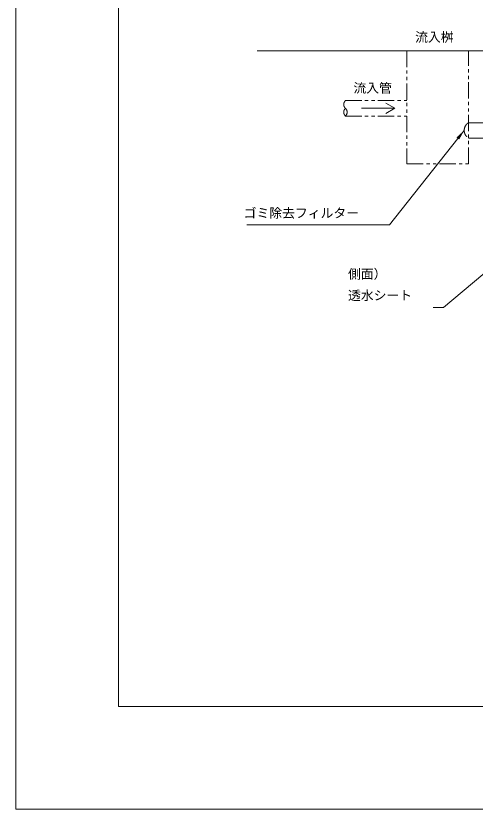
# Model space of a CAD drawing. Units: millimetres, scale not verified. Extents: x 0 to 41050, y -244 to 28700.
# Drawn here: x 0 to 4478, y 0 to 7728 of the extents above; entities that cross this region are included whole.
import ezdxf
from ezdxf.enums import TextEntityAlignment as Align

# ---------------------------------------------------------------- set-up
doc = ezdxf.new("R2010")
doc.units = ezdxf.units.MM
doc.header["$LTSCALE"] = 50
doc.linetypes.add('USER1', pattern=[6.35, 3.175, -0.635, 0.635, -0.635, 0.635, -0.635])
for name, color, linetype, lineweight in [('P03-附帯工事', 7, 'USER1', 15), ('P04-寸法線', 142, 'Continuous', 13), ('P05-文字注釈', 7, 'Continuous', 20), ('V-nasSTD', 7, 'Continuous', 13)]:
    doc.layers.add(name, color=color, linetype=linetype, lineweight=lineweight)
doc.styles.add('標準ベクトル', font='')
doc.styles.get('標準ベクトル').set_extended_font_data('標準ベクトル')

# ---------------------------------------------------------------- blocks, each defined once
blk = doc.blocks.new('filled_arrow')
at = {"color": 0, "linetype": 'Continuous', "lineweight": -2}
blk.add_solid([(7.5, 1.25), (0, 0), (7.5, -1.25)], dxfattribs=at)

msp = doc.modelspace()

# ---------------------------------------------------------------- linework, layer by layer
at = {"layer": 'P03-附帯工事', "linetype": 'Continuous', "lineweight": 13}
msp.add_line((14345.74, 7387.66), (2352.27, 7387.66), dxfattribs=at)
at = {"layer": 'P03-附帯工事'}
for p, q in [((3213.27, 6902.66), (3813.27, 6902.66)), ((3213.27, 6752.66), (3813.27, 6752.66)), ((4413.27, 6687.66), (5013.27, 6687.66)), ((4413.27, 6537.66), (5013.27, 6537.66))]:
    msp.add_line(p, q, dxfattribs=at)
msp.add_lwpolyline([(3813.27, 6287.66), (4413.27, 6287.66), (4413.27, 7387.66), (3813.27, 7387.66)], close=True, dxfattribs=at)
at = {"layer": 'P03-附帯工事', "color": 2, "linetype": 'Continuous', "lineweight": 13}
for points in [[(3369.55, 6827.66), (3695.11, 6827.66), (3607.63, 6878.33)], [(3369.55, 6827.66), (3695.11, 6827.66), (3607.63, 6777)]]:
    msp.add_lwpolyline(points, dxfattribs=at)
at = {"layer": 'P03-附帯工事'}
for centre, radius, start, end in [((3247.41, 6865.16), 50.72, 132.3169, 227.6831), ((3247.41, 6790.16), 50.72, 132.3169, 227.6831), ((3179.12, 6790.16), 50.72, 312.3169, 47.6831), ((4459.84, 6612.66), 88.29, 121.8417, 238.1583)]:
    msp.add_arc(centre, radius, start, end, dxfattribs=at)
at = {"layer": 'P04-寸法線'}
for points in [[(4371.56, 6612.66), (3644.18, 5691.1), (3544.18, 5691.1), (2252.51, 5691.1)], [(4955.27, 5546.48), (4169.23, 4888.54), (4069.23, 4888.54)]]:
    msp.add_lwpolyline(points, dxfattribs=at)
at = {"layer": 'P05-文字注釈'}
msp.add_lwpolyline([(0, 14850), (21000, 14850), (21000, 0), (0, 0)], close=True, dxfattribs=at)
at = {"layer": 'V-nasSTD'}
for p, q in [((1000, 28700), (1000, 1000)), ((1000, 1000), (41050, 1000))]:
    msp.add_line(p, q, dxfattribs=at)

# ---------------------------------------------------------------- block references
at = {"layer": 'P04-寸法線', "xscale": 13.3, "yscale": 13.3, "rotation": 231.7}
msp.add_blockref('filled_arrow', (4371.56, 6612.66), dxfattribs=at)

# ---------------------------------------------------------------- texts
at = {"layer": 'P04-寸法線', "color": 7, "style": '標準ベクトル'}
for s, p in [('ゴミ除去フィルター', (2220.97, 5853.6)), ('側面）', (3238.4, 5259.37)), ('透水シート', (3238.4, 5051.04))]:
    msp.add_text(s, height=91.64, dxfattribs=at).set_placement(p, align=Align.TOP_LEFT)
at = {"layer": 'P05-文字注釈', "style": '標準ベクトル'}
for s, p in [('流入桝', (3893.02, 7567.28)), ('流入管', (3291.07, 7071.88))]:
    msp.add_text(s, height=91.64, dxfattribs=at).set_placement(p, align=Align.TOP_LEFT)

doc.saveas('drawing.dxf')
